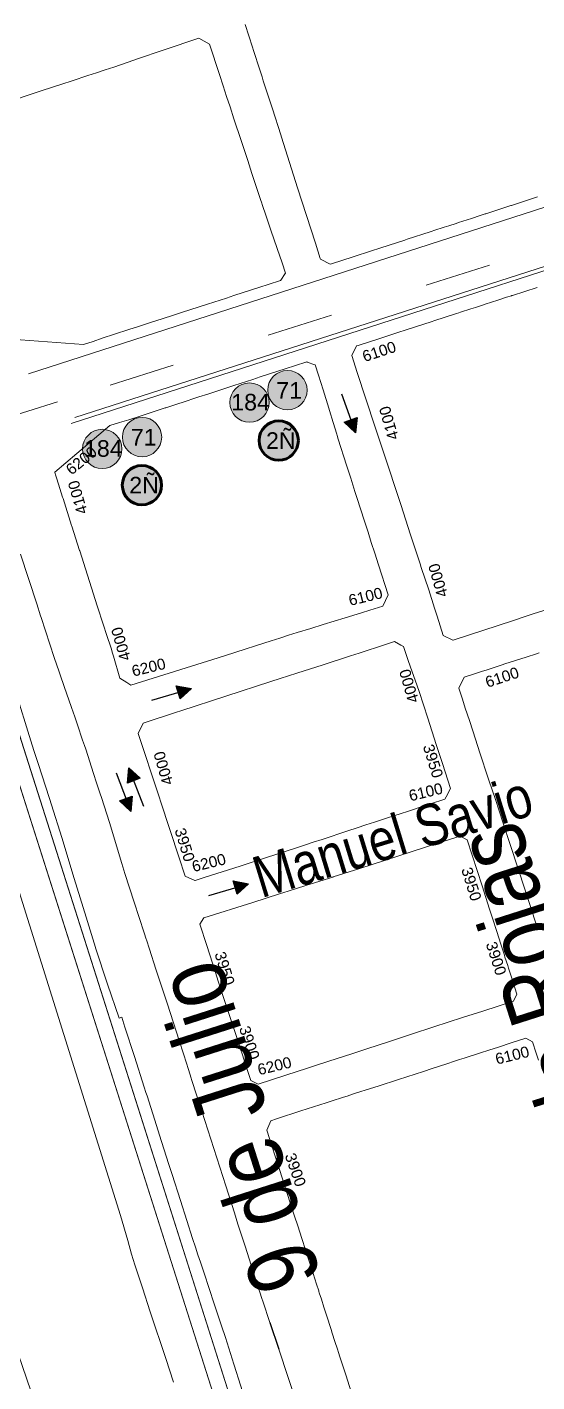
# Model space of a CAD drawing. Header units: millimetres. Extents: x 11558 to 23675, y 49449 to 61482.
# Drawn here: x 14689.2 to 14873.7, y 57527.7 to 58018 of the extents above; entities that cross this region are included whole.
import ezdxf

# ---------------------------------------------------------------- set-up
doc = ezdxf.new("R2010")
doc.units = ezdxf.units.MM
doc.linetypes.add('ACAD_ISO03W100', pattern=[30, 12, -18])
for name, color, linetype in [('0. plano base - nombres calles', 22, 'Continuous'), ('0. Plano Base - PLANO', 254, 'Continuous'), ('0. Plano base - sentido calles', 253, 'Continuous'), ('0. vias del tren', 252, 'VÍAS'), ('0.BARRIOS - DIVISIÓN', 12, 'ACAD_ISO03W100'), ('7. puesta en valor CC la lucila', 212, 'Continuous'), ('numeración', 7, 'Continuous')]:
    doc.layers.add(name, color=color, linetype=linetype)
for name, color, linetype, true_color in [('Linea 175', 7, 'Continuous', 0x1090da), ('Linea 184 IDA', 7, 'Continuous', 0x3d3d3d), ('Linea 71 IDA', 7, 'Continuous', 0xff2424), ('Linea 71 REGRESO', 7, 'Continuous', 0x2e62ff)]:
    doc.layers.add(name, color=color, linetype=linetype, true_color=true_color)
doc.layers.get('7. puesta en valor CC la lucila').off()
doc.styles.get("Standard").update_dxf_attribs({"font": 'arial.ttf'})
doc.linetypes.add('VÍAS', pattern='A,0.15,[130,ltypeshp.shx,S=0.25,R=0,X=0,Y=0],0.15', length=0.3)

# ---------------------------------------------------------------- blocks, each defined once
blk = doc.blocks.new('MANZANAS')
at = {"layer": '0. Plano Base - PLANO', "color": 0, "linetype": 'Continuous', "lineweight": 5}
for points in [[(5633514.58, 6179443.4), (5633520.69, 6179437.35), (5633521.65, 6179436.4), (5633526.8, 6179431.3), (5633528.71, 6179429.4), (5633529.77, 6179428.35), (5633537.4, 6179420.79), (5633544.41, 6179413.83), (5633545.04, 6179413.2), (5633558.63, 6179399.71), (5633573.61, 6179384.83), (5633577.71, 6179380.76), (5633577.93, 6179380.54), (5633581.85, 6179380.52), (5633582.26, 6179380.94), (5633588.04, 6179386.81), (5633592.88, 6179391.72), (5633595.12, 6179394), (5633595.39, 6179394.27), (5633601.78, 6179400.76), (5633602, 6179400.99), (5633602.47, 6179401.47), (5633608.57, 6179407.66), (5633609.12, 6179408.22), (5633609.56, 6179408.66), (5633612.32, 6179411.47), (5633613.57, 6179412.74), (5633615.51, 6179414.7), (5633616.14, 6179415.35), (5633619.57, 6179418.83), (5633621.9, 6179421.2), (5633623.22, 6179422.54), (5633623.3, 6179422.62), (5633623.44, 6179422.76), (5633630.07, 6179429.49), (5633630.25, 6179429.67), (5633637.24, 6179436.78)], [(5633492.06, 6179303.33), (5633516.1, 6179313.59), (5633518.63, 6179316.26), (5633521.01, 6179318.77), (5633524.34, 6179322.14), (5633528.1, 6179325.95), (5633530.75, 6179328.63), (5633530.99, 6179328.88), (5633534.73, 6179332.67), (5633535.07, 6179333.01), (5633539.78, 6179337.78), (5633542.17, 6179340.21), (5633549.17, 6179347.29), (5633554.24, 6179352.43), (5633556.21, 6179354.43), (5633563.13, 6179361.43), (5633565.36, 6179363.71), (5633568.65, 6179367.06), (5633568.66, 6179367.21), (5633569.01, 6179370.11), (5633569.02, 6179370.24), (5633566.21, 6179372.95), (5633562.2, 6179376.8), (5633557.2, 6179381.61), (5633556.6, 6179382.18), (5633553.28, 6179385.37), (5633550.1, 6179388.43), (5633549.72, 6179388.79), (5633548.76, 6179389.72), (5633541.62, 6179396.64), (5633538.1, 6179400.09), (5633534.51, 6179403.6), (5633532.63, 6179405.44), (5633526.71, 6179411.23), (5633523.44, 6179414.43), (5633520.66, 6179417.14), (5633517.77, 6179419.98), (5633514.62, 6179423.06), (5633506.38, 6179431.12), (5633501.96, 6179431.24), (5633498.56, 6179427.68), (5633496.29, 6179425.31), (5633492.02, 6179420.85), (5633486.32, 6179414.9), (5633483.05, 6179411.48), (5633479.48, 6179407.75), (5633477.22, 6179405.44), (5633474.91, 6179403.08), (5633472.58, 6179400.7), (5633468.39, 6179396.42), (5633465.65, 6179393.62), (5633460.41, 6179388.26), (5633458.53, 6179386.34), (5633451.49, 6179379.02)], [(5633708.28, 6179305.05), (5633705.37, 6179302.09), (5633703.03, 6179299.7), (5633700.17, 6179296.79), (5633684.05, 6179280.38), (5633683.98, 6179280.31), (5633680.09, 6179280.22), (5633674.92, 6179285.39), (5633672.74, 6179287.57), (5633667.85, 6179292.4), (5633661.7, 6179298.42), (5633660.74, 6179299.36), (5633655.56, 6179304.44), (5633653.64, 6179306.32), (5633652.57, 6179307.36), (5633644.89, 6179314.88), (5633637.83, 6179321.79), (5633637.2, 6179322.41), (5633623.51, 6179335.79), (5633608.4, 6179350.55), (5633604.28, 6179354.59), (5633604.05, 6179354.8), (5633603.97, 6179358.72), (5633604.39, 6179359.15), (5633610.17, 6179365.01), (5633615.01, 6179369.92), (5633617.25, 6179372.19), (5633617.52, 6179372.46), (5633623.92, 6179378.95), (5633624.14, 6179379.18), (5633624.61, 6179379.66), (5633630.71, 6179385.85), (5633631.26, 6179386.4), (5633631.7, 6179386.85), (5633634.47, 6179389.66), (5633635.72, 6179390.92), (5633637.65, 6179392.88), (5633638.28, 6179393.53), (5633641.71, 6179397.01), (5633644.05, 6179399.38), (5633645.37, 6179400.72), (5633645.45, 6179400.8), (5633645.59, 6179400.94), (5633652.22, 6179407.66)], [(5633372.49, 6179342.41), (5633673.31, 6179040.13), (5633679.79, 6179033.22), (5633683.3, 6179029.48), (5633686.12, 6179026.71), (5633692.44, 6179020.5), (5633698.9, 6179014.16), (5633711.67, 6179001.66), (5633718.11, 6178995.37)], [(5633676.89, 6178965.76), (5633663.81, 6178978.32)], [(5633758.76, 6179202.41), (5633755.09, 6179206.01), (5633748.9, 6179212.06), (5633736.74, 6179223.96), (5633730.39, 6179230.18), (5633724.25, 6179236.18), (5633718.94, 6179241.37), (5633718.08, 6179242.17), (5633711.77, 6179248.39), (5633705.52, 6179254.51), (5633702.73, 6179257.23), (5633699.33, 6179260.56), (5633696.91, 6179262.93), (5633693.87, 6179265.91), (5633693.78, 6179270.29), (5633696.29, 6179272.84), (5633698.69, 6179275.27), (5633699.69, 6179276.29), (5633703.92, 6179280.59), (5633704.63, 6179281.31), (5633710.31, 6179287.07), (5633713.07, 6179289.87), (5633713.78, 6179290.59)], [(5633727.3, 6179018.41), (5633724.1, 6179021.53), (5633718.1, 6179027.36), (5633709.76, 6179035.49), (5633706.7, 6179038.46), (5633704.7, 6179040.41), (5633702.6, 6179042.46), (5633700.28, 6179044.72), (5633695.37, 6179049.58), (5633690.03, 6179054.86), (5633682.99, 6179061.82), (5633679.99, 6179064.8), (5633672.42, 6179072.4), (5633669.87, 6179075.01), (5633661.87, 6179082.91), (5633660.9, 6179083.87), (5633659.5, 6179085.26), (5633651.19, 6179093.46), (5633643.26, 6179101.3), (5633640.6, 6179103.95), (5633639.87, 6179103.22), (5633630.53, 6179112.27), (5633620.61, 6179121.87), (5633620.51, 6179121.96), (5633612.45, 6179130.12), (5633602.12, 6179140.58), (5633591.38, 6179151.68), (5633582.61, 6179160.5), (5633580.88, 6179162.2), (5633571.41, 6179171.48), (5633567.88, 6179174.96), (5633562.68, 6179180.23), (5633554.43, 6179188.6)], [(5633530.8, 6179235.82), (5633544.27, 6179222.59), (5633547.56, 6179219.36), (5633548.05, 6179218.88), (5633558.92, 6179208.21), (5633562.92, 6179204.42), (5633563.72, 6179203.66), (5633566.98, 6179200.56), (5633572.81, 6179195.02), (5633575.39, 6179192.56), (5633577.6, 6179190.45), (5633581.8, 6179186.43), (5633583.24, 6179185.05), (5633584.3, 6179184.03), (5633590.92, 6179177.51), (5633593.37, 6179175.09), (5633596.4, 6179172.1), (5633597.36, 6179171.15), (5633604.19, 6179164.42), (5633614.94, 6179153.37), (5633617.59, 6179150.64), (5633625.36, 6179143.01), (5633633.71, 6179134.81), (5633635.38, 6179133.16), (5633635.6, 6179132.94), (5633638.15, 6179130.44), (5633643.55, 6179125.13), (5633652.82, 6179116.02), (5633663.14, 6179105.83), (5633666.21, 6179102.79), (5633666.8, 6179102.2), (5633670.72, 6179098.31), (5633673.05, 6179095.99), (5633673.45, 6179095.59), (5633681.95, 6179087.17), (5633692.07, 6179077.13), (5633702.08, 6179067.19), (5633709.38, 6179059.95), (5633712.44, 6179056.91), (5633718.4, 6179051), (5633721.79, 6179047.64), (5633730.06, 6179039.44), (5633730.56, 6179038.94), (5633732.82, 6179036.74), (5633732.98, 6179036.58), (5633733.28, 6179036.29), (5633739.11, 6179030.62)], [(5633778.5, 6179020.23), (5633772.19, 6179026.48), (5633767.25, 6179031.35), (5633766.14, 6179032.46), (5633765.21, 6179033.37), (5633763.12, 6179035.45), (5633760.9, 6179037.64), (5633759.93, 6179038.59), (5633756.01, 6179042.48), (5633753.84, 6179044.62), (5633751.74, 6179046.7), (5633750, 6179048.42), (5633749.6, 6179048.82), (5633749.5, 6179048.91), (5633747.66, 6179050.73), (5633743.34, 6179055), (5633741.43, 6179056.89), (5633735.32, 6179062.93), (5633731.88, 6179066.33), (5633729.27, 6179068.92), (5633722.86, 6179075.26), (5633716.61, 6179081.43), (5633713, 6179085), (5633710.49, 6179087.49), (5633706.02, 6179091.91), (5633705.72, 6179095.63), (5633707.19, 6179097.13), (5633713.72, 6179103.74), (5633720.53, 6179110.64), (5633722.14, 6179112.27), (5633724.9, 6179115.06), (5633726.35, 6179116.53), (5633726.51, 6179116.69), (5633728.37, 6179118.57), (5633732.37, 6179122.63), (5633734.37, 6179124.65), (5633739.83, 6179130.19), (5633746.49, 6179136.93), (5633748.84, 6179139.31), (5633752.73, 6179143.25), (5633754.78, 6179145.33), (5633756.16, 6179146.73), (5633757.36, 6179147.94), (5633762.04, 6179152.69), (5633763.72, 6179154.39), (5633764.18, 6179154.86), (5633766.28, 6179156.98), (5633770.22, 6179160.97), (5633773.8, 6179164.6), (5633776.55, 6179164.57), (5633779.62, 6179161.57), (5633781.53, 6179159.7)], [(5633746.41, 6179023.53), (5633761.86, 6179008.51), (5633765.19, 6179005.15), (5633771.65, 6178998.64), (5633771.65, 6178997.54), (5633759.93, 6178985.48), (5633749.78, 6178995.97), (5633745.52, 6179000.22), (5633734.72, 6179011.01), (5633734.51, 6179011.22), (5633727.3, 6179018.41), (5633727.3, 6179018.41)]]:
    blk.add_lwpolyline(points, dxfattribs=at)
at = {"layer": '0. Plano Base - PLANO', "color": 0, "linetype": 'VÍAS', "lineweight": 5, "ltscale": 4}
for points in [[(5633392.19, 6179345.26), (5633766.17, 6178972.83), (5633911.62, 6178827.98, 0.101414), (5634043.46, 6178741.38, 0.02134), (5634208.17, 6178683.79), (5634894.89, 6178561.57), (5635134.9, 6178519.11), (5635207, 6178505.64), (5635242.16, 6178496.03, -0.077062), (5635335.8, 6178454.16, 0.007448), (5635399.31, 6178414.39, -0.001689), (5635687.6, 6178238.47), (5636190.29, 6177920.23), (5636600.65, 6177660.36)], [(5633388.52, 6179341.14), (5633762.29, 6178968.93), (5633907.74, 6178824.08, 0.101414), (5634041.43, 6178736.27, 0.02138), (5634206.89, 6178678.43), (5634893.93, 6178556.15), (5635133.92, 6178513.7), (5635205.77, 6178500.27), (5635240.71, 6178490.73, -0.077062), (5635332.82, 6178449.54, 0.007448), (5635396.46, 6178409.69, -0.001689), (5635684.68, 6178233.8), (5636187.35, 6177915.58), (5636597.71, 6177655.71)]]:
    blk.add_lwpolyline(points, format="xyb", dxfattribs=at)
at = {"layer": '0. Plano Base - PLANO', "color": 0, "linetype": 'Continuous', "lineweight": 5}
for points in [[(5633604.41, 6179228.36), (5633588.07, 6179212.15), (5633586.39, 6179212.29), (5633583.41, 6179212.55), (5633577.7, 6179218.54), (5633576.89, 6179219.39), (5633575.56, 6179220.7), (5633571.81, 6179224.39), (5633569.33, 6179226.84), (5633564.11, 6179231.98), (5633549.29, 6179246.73), (5633549.14, 6179246.87), (5633542.64, 6179253.34), (5633542.45, 6179253.53), (5633535.19, 6179260.76), (5633534.84, 6179261.1), (5633532.48, 6179263.45), (5633529.87, 6179266.04), (5633529.03, 6179266.88), (5633528.16, 6179267.75), (5633528.13, 6179267.79), (5633538.03, 6179291.99), (5633540.66, 6179294.55), (5633543.14, 6179296.98), (5633546.46, 6179300.35), (5633550.21, 6179304.17), (5633552.85, 6179306.86), (5633553.09, 6179307.1), (5633556.83, 6179310.9), (5633557.16, 6179311.24), (5633561.87, 6179316.03), (5633564.25, 6179318.45), (5633571.23, 6179325.55), (5633576.29, 6179330.7), (5633578.26, 6179332.7), (5633585.16, 6179339.72), (5633587.41, 6179341.99), (5633590.71, 6179345.32), (5633590.86, 6179345.34), (5633593.75, 6179345.73), (5633593.89, 6179345.75), (5633596.63, 6179342.97), (5633600.55, 6179339.02), (5633605.43, 6179334.09), (5633606.01, 6179333.51), (5633609.25, 6179330.23), (5633612.35, 6179327.09), (5633612.72, 6179326.73), (5633613.66, 6179325.78), (5633620.69, 6179318.74), (5633624.19, 6179315.27), (5633627.75, 6179311.74), (5633629.62, 6179309.88), (5633635.5, 6179304.05), (5633638.74, 6179300.83), (5633641.5, 6179298.09), (5633644.38, 6179295.24), (5633647.5, 6179292.13), (5633655.68, 6179284.02), (5633655.87, 6179279.6), (5633652.36, 6179276.14), (5633650.03, 6179273.84), (5633645.64, 6179269.51), (5633639.77, 6179263.72), (5633636.4, 6179260.4), (5633632.72, 6179256.77), (5633630.44, 6179254.47), (5633628.11, 6179252.13), (5633625.78, 6179249.77), (5633621.55, 6179245.52), (5633618.79, 6179242.74), (5633613.52, 6179237.42), (5633611.62, 6179235.51)], [(5633641.27, 6179160.03), (5633637.42, 6179159.91), (5633632.16, 6179165.04), (5633624.99, 6179172.01), (5633623.87, 6179173.09), (5633617.82, 6179178.98), (5633615.26, 6179181.48), (5633598.5, 6179197.83), (5633598.36, 6179202.03), (5633607.29, 6179211.1), (5633608.42, 6179212.25), (5633632.44, 6179236.61), (5633635, 6179239.19), (5633637.19, 6179241.5), (5633639.43, 6179243.68), (5633646.44, 6179250.79), (5633653.72, 6179258.17), (5633656.07, 6179260.55), (5633658.44, 6179262.95), (5633660.68, 6179265.22), (5633665.47, 6179270.07), (5633668.17, 6179270.03), (5633669.17, 6179270.02), (5633670.59, 6179268.69), (5633673.05, 6179266.37), (5633674.69, 6179264.83), (5633680.12, 6179259.72), (5633681.77, 6179258.17), (5633688.94, 6179251.05), (5633696.03, 6179244), (5633699.83, 6179240.28), (5633701.24, 6179238.9), (5633703.43, 6179236.75), (5633707.99, 6179232.28), (5633707.99, 6179228.94), (5633707.99, 6179227.9), (5633704.14, 6179223.98), (5633703.35, 6179223.18), (5633702.45, 6179222.27), (5633697.99, 6179217.74), (5633696.33, 6179216.05), (5633694.38, 6179214.07), (5633692.66, 6179212.33), (5633689.19, 6179208.81), (5633686.88, 6179206.44), (5633684.59, 6179204.1), (5633682.13, 6179201.58), (5633675.23, 6179194.52), (5633672.82, 6179192.06), (5633670.51, 6179189.7), (5633668.16, 6179187.29), (5633660.44, 6179179.4), (5633653.4, 6179172.29), (5633643.79, 6179162.57), (5633641.39, 6179160.15)], [(5633650.18, 6179146.86), (5633650.34, 6179149.54), (5633650.34, 6179149.59), (5633663.54, 6179162.75), (5633670.67, 6179169.87), (5633673.02, 6179172.22), (5633677.78, 6179176.96), (5633682.63, 6179181.82), (5633685.02, 6179184.23), (5633685.11, 6179184.33), (5633692.19, 6179191.46), (5633699.08, 6179198.42), (5633706.25, 6179205.65), (5633713.31, 6179212.83), (5633719, 6179218.54), (5633721.88, 6179218.51), (5633734.39, 6179206.25), (5633740.63, 6179200.09), (5633743.12, 6179197.62), (5633746.74, 6179194.03), (5633750.09, 6179190.7), (5633753.09, 6179187.73), (5633753.63, 6179187.19), (5633755.91, 6179184.93), (5633756.57, 6179184.27), (5633759, 6179181.86), (5633763.63, 6179177.27), (5633763.69, 6179174.47), (5633755.47, 6179166.14), (5633750.11, 6179160.72), (5633742.46, 6179152.95), (5633736.43, 6179146.81), (5633730.37, 6179140.63), (5633727.82, 6179138.03), (5633724.28, 6179134.43), (5633720.78, 6179130.87), (5633718.29, 6179128.33), (5633714.45, 6179124.42), (5633710.84, 6179120.74), (5633708.18, 6179118.03), (5633706.22, 6179116.03), (5633695.58, 6179105.2), (5633692.53, 6179105.2), (5633687.98, 6179109.73), (5633685.62, 6179112.06), (5633683.82, 6179113.81), (5633681.72, 6179115.85), (5633675.46, 6179121.95), (5633669.45, 6179127.83), (5633665.55, 6179131.68), (5633663.19, 6179134.01), (5633655.9, 6179141.21)]]:
    blk.add_lwpolyline(points, close=True, dxfattribs=at)
at = {"layer": '0. Plano Base - PLANO', "color": 0}
blk.add_lwpolyline([(5633739.11, 6179030.62), (5633746.41, 6179023.53)], dxfattribs=at)
blk = doc.blocks.new('71 ida')
at = {"layer": 'Linea 71 IDA', "lineweight": 211, "true_color": 0xededed}
h = blk.add_hatch(color=7, dxfattribs=at)
h.dxf.hatch_style = 1
edge = h.paths.add_edge_path()
edge.add_arc((0, 0), 7.11, 0, 360)
at = {"layer": 'Linea 71 IDA', "lineweight": 9}
blk.add_circle((0, 0), 7.11, dxfattribs=at)
at = {"layer": 'Linea 71 IDA', "lineweight": 15, "insert": (-4.06, 2.93), "char_height": 6, "attachment_point": 1}
blk.add_mtext_dynamic_manual_height_columns('71', width=16.4579, gutter_width=12.5, heights=[0], dxfattribs=at)
blk = doc.blocks.new('184 ida')
at = {"layer": 'Linea 184 IDA', "lineweight": 211, "true_color": 0xededed}
h = blk.add_hatch(color=7, dxfattribs=at)
h.dxf.hatch_style = 1
edge = h.paths.add_edge_path()
edge.add_arc((0, 0), 7.11, 0, 360)
at = {"layer": 'Linea 184 IDA', "lineweight": 9}
blk.add_circle((0, 0), 7.11, dxfattribs=at)
at = {"layer": 'Linea 184 IDA', "lineweight": 15, "insert": (-6.6, 3.17), "char_height": 6, "attachment_point": 1}
blk.add_mtext_dynamic_manual_height_columns('184', width=16.4579, gutter_width=12.5, heights=[0], dxfattribs=at)

msp = doc.modelspace()

# ---------------------------------------------------------------- hatches: boundary and pattern name
at = {"layer": '0. Plano base - sentido calles', "linetype": 'Continuous', "lineweight": 25, "ltscale": 2, "true_color": 0x1a1a1a}
h = msp.add_hatch(color=250, dxfattribs=at)
h.dxf.hatch_style = 1
h.paths.add_polyline_path([(14808.08, 57871.17), (14808.73, 57876.72), (14806.38, 57875.87)])
h.paths.add_polyline_path([(14808.08, 57871.17), (14806.38, 57875.87), (14804.03, 57875.02)])
h = msp.add_hatch(color=250, dxfattribs=at)
h.dxf.hatch_style = 1
h.paths.add_polyline_path([(14748.74, 57778.62), (14743.23, 57779.6), (14743.94, 57777.2)])
h.paths.add_polyline_path([(14748.74, 57778.62), (14743.94, 57777.2), (14744.65, 57774.81)])
h = msp.add_hatch(color=250, dxfattribs=at)
h.dxf.hatch_style = 1
h.paths.add_polyline_path([(14726.09, 57749.92), (14725.54, 57744.36), (14727.88, 57745.25)])
h.paths.add_polyline_path([(14726.09, 57749.92), (14727.88, 57745.25), (14730.21, 57746.14)])
h = msp.add_hatch(color=250, dxfattribs=at)
h.dxf.hatch_style = 1
h.paths.add_polyline_path([(14726.77, 57734.12), (14727.32, 57739.69), (14724.99, 57738.79)])
h.paths.add_polyline_path([(14726.77, 57734.12), (14724.99, 57738.79), (14722.65, 57737.9)])
h = msp.add_hatch(color=250, dxfattribs=at)
h.dxf.hatch_style = 1
h.paths.add_polyline_path([(14769.37, 57707.96), (14763.87, 57708.94), (14764.57, 57706.55)])
h.paths.add_polyline_path([(14769.37, 57707.96), (14764.57, 57706.55), (14765.28, 57704.15)])
at = {"layer": 'Linea 175', "lineweight": 211, "true_color": 0xededed}
h = msp.add_hatch(color=7, dxfattribs=at)
h.dxf.hatch_style = 1
edge = h.paths.add_edge_path()
edge.add_arc((14780.29, 57868.32), 7.11, 0, 360)
h = msp.add_hatch(color=7, dxfattribs=at)
h.dxf.hatch_style = 1
edge = h.paths.add_edge_path()
edge.add_arc((14730.8, 57852.18), 7.11, 0, 360)

# ---------------------------------------------------------------- linework, layer by layer
at = {"layer": '0. Plano base - sentido calles', "color": 250, "linetype": 'Continuous', "lineweight": 25, "ltscale": 2, "true_color": 0x1a1a1a}
for points in [[(14802.97, 57885.27), (14808.08, 57871.17), (14804.03, 57875.02), (14808.73, 57876.72), (14808.08, 57871.17)], [(14734.35, 57774.37), (14748.74, 57778.62), (14744.65, 57774.81), (14743.23, 57779.6), (14748.74, 57778.62)], [(14721.42, 57748.13), (14726.77, 57734.12), (14722.65, 57737.9), (14727.32, 57739.69), (14726.77, 57734.12)], [(14731.44, 57735.91), (14726.09, 57749.92), (14730.21, 57746.14), (14725.54, 57744.36), (14726.09, 57749.92)], [(14754.98, 57703.71), (14769.37, 57707.96), (14765.28, 57704.15), (14763.87, 57708.94), (14769.37, 57707.96)]]:
    msp.add_lwpolyline(points, dxfattribs=at)
at = {"layer": '0. vias del tren', "color": 252, "lineweight": 13, "ltscale": 2}
for points in [[(14648.86, 57861.66), (14769.24, 57483.68), (14831.53, 57288.08, 0.101414), (14909.68, 57148.53, 0.02138), (15029.84, 57020.92), (15583.14, 56595.67), (15776.52, 56447.35), (15834.1, 56402.31), (15860.7, 56377.73, -0.077062), (15923.44, 56298.72, 0.007448), (15961.55, 56234.01, -0.001689), (16136.22, 55945.05), (16435.57, 55430.93), (16679.91, 55011.13)], [(14654.1, 57863.33), (14774.48, 57485.35), (14836.77, 57289.75, 0.101414), (14913.84, 57152.12, 0.02134), (15033.44, 57025.08), (15586.49, 56600.03), (15779.89, 56451.7), (15837.66, 56406.5), (15864.43, 56381.77, -0.077062), (15928.22, 56301.44, 0.007448), (15966.25, 56236.87, -0.001689), (16140.96, 55947.85), (16440.33, 55433.7), (16684.66, 55013.9)]]:
    msp.add_lwpolyline(points, format="xyb", dxfattribs=at)
at = {"layer": '0.BARRIOS - DIVISIÓN', "color": 14, "lineweight": 18, "ltscale": 2}
msp.add_lwpolyline([(15715, 57785.56), (15659.17, 57980.29), (15600.3, 58166.89), (14700.29, 57882.38), (13687.9, 57563.48), (13967.63, 56603.49), (14314.52, 56710.66), (14354.72, 56697.3), (14379.79, 56701.5), (14680.7, 56781.83), (14509.55, 57399.16), (14769.24, 57483.68), (15026.71, 57568.38), (15362.99, 57676.67), (15715, 57785.56)], dxfattribs=at)
at = {"layer": 'Linea 175', "lineweight": 211}
for centre in [(14780.29, 57868.32), (14730.8, 57852.18)]:
    msp.add_circle(centre, 7.11, dxfattribs=at)
at = {"layer": 'Linea 184 IDA', "lineweight": 15}
msp.add_lwpolyline([(14705.17, 57874.49), (15018.24, 57975.6), (15058.85, 57852.6), (15161.98, 57443.24), (15219.59, 57214.96), (15366.93, 57263.32), (15686.48, 57305.76), (15706.37, 57299.87), (16046.77, 57374.89), (16080.99, 57276.67), (16105.2, 57080), (16119.18, 56974.07), (16116.39, 56967.87), (16136.18, 56812.73), (16141.27, 56806.43), (16149.62, 56634.99), (16159.45, 56433.19), (16167.43, 56292.97), (16173.21, 56171.85), (16183.34, 55950.21), (16313.49, 55955.43), (16755.4, 55974.11)], dxfattribs=at)
at = {"layer": 'Linea 71 IDA', "lineweight": 15}
msp.add_lwpolyline([(17241.76, 58260.4), (16430.09, 58248.1), (16430.67, 58121.37), (16245.67, 58097.13), (16082.5, 58063.87), (15822.38, 58006.54), (15655.29, 57968.11), (15597.45, 58163.32), (14706.49, 57876.69)], dxfattribs=at)
at = {"layer": 'Linea 71 REGRESO', "lineweight": 15}
msp.add_lwpolyline([(17265.1, 58268.17), (16416.39, 58257.7), (16420.25, 58127.37), (16244.24, 58107.04), (16079.69, 58075.9), (15820.63, 58020.95), (15661.34, 57982.21), (15601.53, 58186.96), (14689.74, 57892.45)], dxfattribs=at)

# ---------------------------------------------------------------- block references
at = {"layer": '0. Plano Base - PLANO', "color": 28, "lineweight": 5, "true_color": 0x0d0d0d, "rotation": 332.5463477508169}
msp.add_blockref('MANZANAS', (-7833237.48, -2828296.13), dxfattribs=at)
at = {"layer": '7. puesta en valor CC la lucila', "color": 250, "lineweight": 30, "rotation": 332.5463477508169}
msp.add_blockref('MANZANAS', (-7833237.48, -2828296.13), dxfattribs=at)
at = {"layer": 'Linea 184 IDA', "lineweight": 15}
for p in [(14769.72, 57882.06), (14716.44, 57865.3)]:
    msp.add_blockref('184 ida', p, dxfattribs=at)
at = {"layer": 'Linea 71 IDA', "lineweight": 15}
for p in [(14783.45, 57886.55), (14730.84, 57869.58)]:
    msp.add_blockref('71 ida', p, dxfattribs=at)

# ---------------------------------------------------------------- texts
at = {"layer": '0. plano base - nombres calles', "color": 250, "lineweight": 15, "true_color": 0x1a1a1a, "attachment_point": 1}
for s, insert, char_height, rotation in [('{\\fArial Narrow|b0|i0|c0|p34;Manuel Savio}', (14769.56, 57717), 15, 17.0528), ('{\\fArial Narrow|b0|i0|c0|p34;Ricardo Rojas}', (14897.89, 57552.84), 25, 107.7437), ('{\\fArial Narrow|b0|i0|c0|p34;9 de Julio}', (14772.04, 57557.63), 25, 107.7437)]:
    msp.add_mtext_dynamic_manual_height_columns(s, width=329.255, gutter_width=12.5, heights=[0], dxfattribs=dict(at, insert=insert, char_height=char_height, rotation=rotation))
at = {"layer": 'Linea 175', "lineweight": 211, "char_height": 5.992, "attachment_point": 1}
for insert in [(14775.71, 57871.32), (14726.22, 57855.19)]:
    msp.add_mtext_dynamic_manual_height_columns('2Ñ', width=9.5749, gutter_width=12.5, heights=[0], dxfattribs=dict(at, insert=insert))
at = {"layer": 'numeración', "color": 251, "true_color": 0x606162, "char_height": 4, "attachment_point": 1}
for s, insert, rotation in [('6100', (14810.12, 57900.52), 18.224), ('4100', (14819.97, 57868.11), 106.0736), ('6200', (14702.79, 57858.73), 39.1186), ('4100', (14707.37, 57841.22), 106.0736), ('4000', (14837.77, 57811.18), 106.0736), ('6100', (14805.19, 57812.36), 13.6627), ('4000', (14723.01, 57788.17), 106.0736), ('6200', (14726.71, 57786.76), 13.6627), ('4000', (14827.27, 57772.95), 106.0736), ('6100', (14854.59, 57782.64), 18.224), ('\\pt12;3950', (14836.23, 57758.88), 287.2471), ('4000', (14738.37, 57743.19), 106.0736), ('6100', (14826.98, 57741.63), 13.6627), ('\\pt12;3950', (14746.38, 57728.58), 287.2471), ('6200', (14748.5, 57716.03), 13.6627), ('\\pt12;3950', (14850.11, 57714.36), 287.2471), ('\\pt12;3900', (14858.97, 57687.43), 287.9901), ('\\pt12;3950', (14760.84, 57683.84), 287.2471), ('\\pt12;3900', (14769.7, 57656.91), 287.9901), ('6200', (14772.25, 57642.5), 13.6627), ('6100', (14858.28, 57646.36), 13.6627), ('\\pt12;3900', (14786.2, 57610.96), 289.3495)]:
    msp.add_mtext_dynamic_manual_height_columns(s, width=16.0314, gutter_width=12.5, heights=[0], dxfattribs=dict(at, insert=insert, rotation=rotation))

doc.saveas('drawing.dxf')
